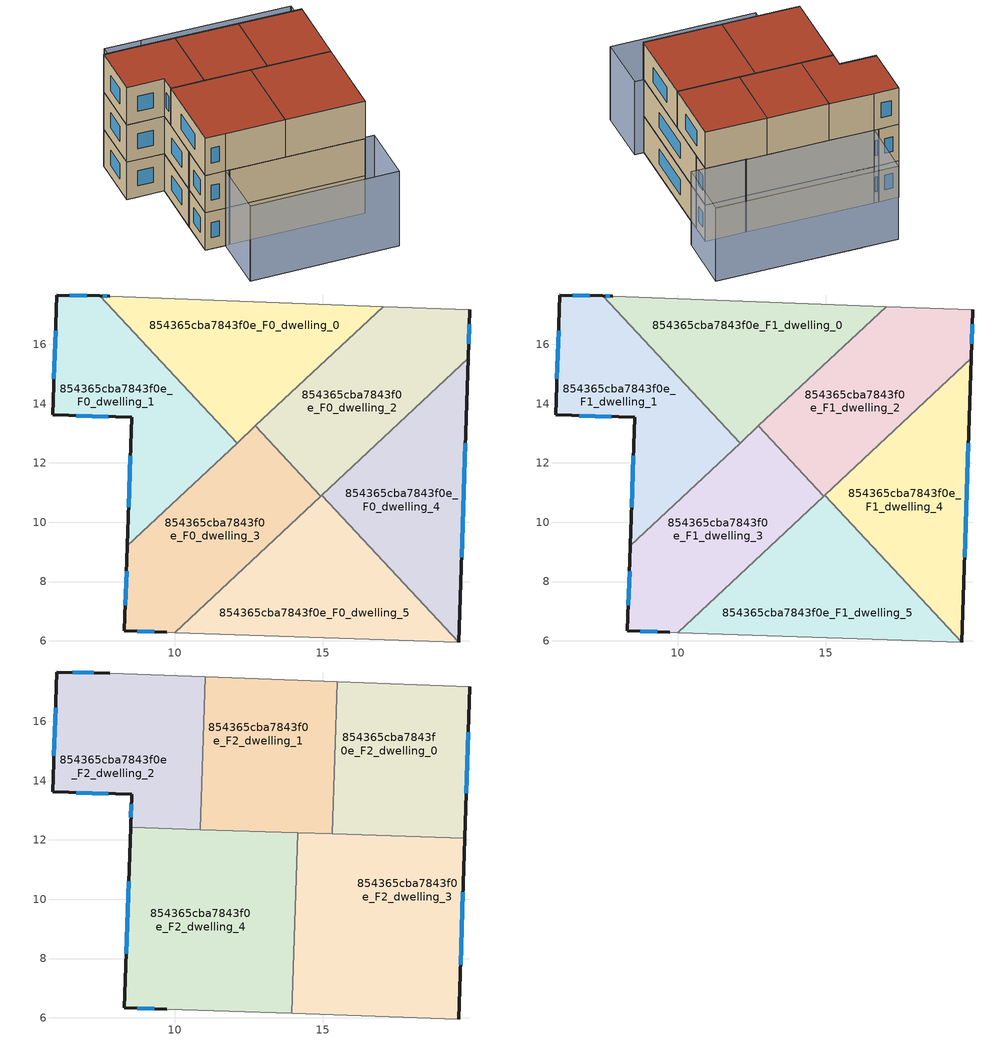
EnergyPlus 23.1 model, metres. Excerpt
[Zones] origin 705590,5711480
854365cba7843f0e_F0_dwelling_0
 floor ground (EU_floor_Construction): 17.03,17.27 7.82,17.62 7.47,17.63 12.11,12.67 z0
 wall outside (EU_wall_Construction): 7.47,17.63 7.82,17.62 z0:3
 wall to 854365cba7843f0e_F0_dwelling_1 (EU_wall_Construction): 12.11,12.67 7.47,17.63 z0:3
 wall adiabatic (EU_wall_Construction): 7.82,17.62 17.03,17.27 z0:3
 wall to 854365cba7843f0e_F0_dwelling_2 (EU_wall_Construction): 17.03,17.27 12.73,13.25 z0:3
 wall to 854365cba7843f0e_F0_dwelling_3 (EU_wall_Construction): 12.73,13.25 12.11,12.67 z0:3
 window (EU_Window_Construction): 7.57,17.63 7.71,17.63 z0.9:2.1
854365cba7843f0e_F0_dwelling_1
 floor ground (EU_floor_Construction): 12.11,12.67 7.47,17.63 6.02,17.66 5.89,13.63 8.55,13.53 8.41,9.21 z0
 wall outside (EU_wall_Construction): 8.41,9.21 8.55,13.53 5.89,13.63 6.02,17.66 7.47,17.63 z0:3
 wall to 854365cba7843f0e_F0_dwelling_3 (EU_wall_Construction): 12.11,12.67 8.41,9.21 z0:3
 window (EU_Window_Construction): 8.45,10.5 8.51,12.24 / 7.75,13.56 6.69,13.6 / 5.93,14.83 5.98,16.45 / 6.46,17.65 7.03,17.64 z0.9:2.1
854365cba7843f0e_F0_dwelling_2
 floor ground (EU_floor_Construction): 19.9,15.53 19.95,17.16 17.03,17.27 12.72,13.25 14.94,10.88 z0
 wall outside (EU_wall_Construction): 19.95,17.16 19.9,15.53 z0:3
 wall to 854365cba7843f0e_F0_dwelling_3 (EU_wall_Construction): 14.94,10.88 12.72,13.25 z0:3
 wall adiabatic (EU_wall_Construction): 17.03,17.27 19.95,17.16 z0:3
 wall to 854365cba7843f0e_F0_dwelling_4 (EU_wall_Construction): 19.9,15.53 14.96,10.9 z0:3
 wall to 854365cba7843f0e_F0_dwelling_5 (EU_wall_Construction): 14.96,10.9 14.94,10.88 z0:3
 window (EU_Window_Construction): 19.94,16.67 19.92,16.02 z0.9:2.1
854365cba7843f0e_F0_dwelling_3
 floor ground (EU_floor_Construction): 14.94,10.88 12.72,13.25 8.41,9.21 8.31,6.34 9.74,6.29 10.01,6.28 z0
 wall outside (EU_wall_Construction): 9.74,6.29 8.31,6.34 8.41,9.21 z0:3
 wall adiabatic (EU_wall_Construction): 10.01,6.28 9.74,6.29 z0:3
 wall to 854365cba7843f0e_F0_dwelling_5 (EU_wall_Construction): 14.94,10.88 10.01,6.28 z0:3
 window (EU_Window_Construction): 9.31,6.3 8.74,6.33 / 8.34,7.2 8.38,8.35 z0.9:2.1
854365cba7843f0e_F0_dwelling_4
 floor ground (EU_floor_Construction): 19.58,5.96 19.9,15.53 14.96,10.9 z0
 wall outside (EU_wall_Construction): 19.9,15.53 19.58,5.96 z0:3
 wall to 854365cba7843f0e_F0_dwelling_5 (EU_wall_Construction): 19.58,5.96 14.96,10.9 z0:3
 window (EU_Window_Construction): 19.8,12.66 19.68,8.83 z0.9:2.1
854365cba7843f0e_F0_dwelling_5
 floor ground (EU_floor_Construction): 19.58,5.96 14.96,10.9 10.01,6.28 z0
 wall adiabatic (EU_wall_Construction): 19.58,5.96 10.01,6.28 z0:3
854365cba7843f0e_F1_dwelling_0
 floor to 854365cba7843f0e_F0_dwelling_0 (EU_floor_Construction): 17.03,17.27 7.82,17.62 7.47,17.63 12.11,12.67 z3
 wall outside (EU_wall_Construction): 7.47,17.63 7.82,17.62 z3:6
 wall to 854365cba7843f0e_F1_dwelling_1 (EU_wall_Construction): 12.11,12.67 7.47,17.63 z3:6
 wall adiabatic (EU_wall_Construction): 7.82,17.62 17.03,17.27 z3:6
 wall to 854365cba7843f0e_F1_dwelling_2 (EU_wall_Construction): 17.03,17.27 12.73,13.25 z3:6
 wall to 854365cba7843f0e_F1_dwelling_3 (EU_wall_Construction): 12.73,13.25 12.11,12.67 z3:6
 window (EU_Window_Construction): 7.57,17.63 7.71,17.63 z3.9:5.1
854365cba7843f0e_F1_dwelling_1
 floor to 854365cba7843f0e_F0_dwelling_1 (EU_floor_Construction): 12.11,12.67 7.47,17.63 6.02,17.66 5.89,13.63 8.55,13.53 8.41,9.21 z3
 wall outside (EU_wall_Construction): 8.41,9.21 8.55,13.53 5.89,13.63 6.02,17.66 7.47,17.63 z3:6
 wall to 854365cba7843f0e_F1_dwelling_3 (EU_wall_Construction): 12.11,12.67 8.41,9.21 z3:6
 window (EU_Window_Construction): 8.45,10.5 8.51,12.24 / 7.75,13.56 6.69,13.6 / 5.93,14.83 5.98,16.45 / 6.46,17.65 7.03,17.64 z3.9:5.1
854365cba7843f0e_F1_dwelling_2
 floor to 854365cba7843f0e_F0_dwelling_2 (EU_floor_Construction): 19.9,15.53 19.95,17.16 17.03,17.27 12.72,13.25 14.94,10.88 z3
 wall outside (EU_wall_Construction): 19.95,17.16 19.9,15.53 z3:6
 wall to 854365cba7843f0e_F1_dwelling_3 (EU_wall_Construction): 14.94,10.88 12.72,13.25 z3:6
 wall adiabatic (EU_wall_Construction): 17.03,17.27 19.95,17.16 z3:6
 wall to 854365cba7843f0e_F1_dwelling_4 (EU_wall_Construction): 19.9,15.53 14.96,10.9 z3:6
 wall to 854365cba7843f0e_F1_dwelling_5 (EU_wall_Construction): 14.96,10.9 14.94,10.88 z3:6
 window (EU_Window_Construction): 19.94,16.67 19.92,16.02 z3.9:5.1
854365cba7843f0e_F1_dwelling_3
 floor to 854365cba7843f0e_F0_dwelling_3 (EU_floor_Construction): 14.94,10.88 12.72,13.25 8.41,9.21 8.31,6.34 9.74,6.29 10.01,6.28 z3
 wall outside (EU_wall_Construction): 9.74,6.29 8.31,6.34 8.41,9.21 z3:6
 wall adiabatic (EU_wall_Construction): 10.01,6.28 9.74,6.29 z3:6
 wall to 854365cba7843f0e_F1_dwelling_5 (EU_wall_Construction): 14.94,10.88 10.01,6.28 z3:6
 window (EU_Window_Construction): 9.31,6.3 8.74,6.33 / 8.34,7.2 8.38,8.35 z3.9:5.1
854365cba7843f0e_F1_dwelling_4
 floor to 854365cba7843f0e_F0_dwelling_4 (EU_floor_Construction): 19.58,5.96 19.9,15.53 14.96,10.9 z3
 wall outside (EU_wall_Construction): 19.9,15.53 19.58,5.96 z3:6
 wall to 854365cba7843f0e_F1_dwelling_5 (EU_wall_Construction): 19.58,5.96 14.96,10.9 z3:6
 window (EU_Window_Construction): 19.8,12.66 19.68,8.83 z3.9:5.1
854365cba7843f0e_F1_dwelling_5
 floor to 854365cba7843f0e_F0_dwelling_5 (EU_floor_Construction): 19.58,5.96 14.96,10.9 10.01,6.28 z3
 wall adiabatic (EU_wall_Construction): 19.58,5.96 10.01,6.28 z3:6
854365cba7843f0e_F2_dwelling_0
 floor to 854365cba7843f0e_F1_dwelling_2 (EU_floor_Construction): 19.9,15.53 19.95,17.16 17.03,17.27 15.43,15.78 15.31,12.2 16.31,12.17 z6
 floor to 854365cba7843f0e_F1_dwelling_0 (EU_floor_Construction): 17.03,17.27 15.48,17.33 15.43,15.78 z6
 floor to 854365cba7843f0e_F1_dwelling_4 (EU_floor_Construction): 19.78,12.05 19.9,15.53 16.31,12.17 z6
 wall outside (EU_wall_Construction): 19.95,17.16 19.78,12.05 z6:9
 wall to 854365cba7843f0e_F2_dwelling_1 (EU_wall_Construction): 15.31,12.2 15.48,17.33 z6:9
 wall adiabatic (EU_wall_Construction): 15.48,17.33 19.95,17.16 z6:9
 wall to 854365cba7843f0e_F2_dwelling_3 (EU_wall_Construction): 19.78,12.05 15.31,12.2 z6:9
 window (EU_Window_Construction): 19.9,15.63 19.83,13.58 z6.9:8.1
 roof outside (EU_roof_Construction): 19.95,17.16 19.78,12.05 15.31,12.2 15.48,17.33 z9
854365cba7843f0e_F2_dwelling_1
 floor to 854365cba7843f0e_F1_dwelling_0 (EU_floor_Construction): 15.43,15.78 15.48,17.33 11.03,17.5 10.91,13.95 12.11,12.67 z6
 floor to 854365cba7843f0e_F1_dwelling_2 (EU_floor_Construction): 15.31,12.2 15.43,15.78 12.73,13.25 13.65,12.26 z6
 floor to 854365cba7843f0e_F1_dwelling_3 (EU_floor_Construction): 13.65,12.26 12.73,13.25 11.74,12.32 z6
 floor to 854365cba7843f0e_F1_dwelling_1 (EU_floor_Construction): 12.11,12.67 10.91,13.95 10.86,12.35 11.74,12.32 z6
 wall to 854365cba7843f0e_F2_dwelling_2 (EU_wall_Construction): 10.86,12.35 11.03,17.5 z6:9
 wall adiabatic (EU_wall_Construction): 11.03,17.5 15.48,17.33 z6:9
 wall to 854365cba7843f0e_F2_dwelling_4 (EU_wall_Construction): 14.15,12.24 10.86,12.35 z6:9
 wall to 854365cba7843f0e_F2_dwelling_3 (EU_wall_Construction): 15.31,12.2 14.15,12.24 z6:9
 roof outside (EU_roof_Construction): 15.48,17.33 15.31,12.2 10.86,12.35 11.03,17.5 z9
854365cba7843f0e_F2_dwelling_2
 floor to 854365cba7843f0e_F1_dwelling_1 (EU_floor_Construction): 10.86,12.35 10.91,13.95 7.47,17.63 6.02,17.66 5.89,13.63 8.55,13.53 8.52,12.43 z6
 floor to 854365cba7843f0e_F1_dwelling_0 (EU_floor_Construction): 10.91,13.95 11.03,17.5 7.82,17.62 7.47,17.63 z6
 wall outside (EU_wall_Construction): 8.52,12.43 8.55,13.53 5.89,13.63 6.02,17.66 7.82,17.62 z6:9
 wall adiabatic (EU_wall_Construction): 7.82,17.62 11.03,17.5 z6:9
 wall to 854365cba7843f0e_F2_dwelling_4 (EU_wall_Construction): 10.86,12.35 8.52,12.43 z6:9
 window (EU_Window_Construction): 8.53,12.76 8.54,13.2 / 7.75,13.56 6.69,13.6 / 5.93,14.83 5.98,16.45 / 6.56,17.65 7.28,17.64 z6.9:8.1
 roof outside (EU_roof_Construction): 11.03,17.5 10.86,12.35 8.52,12.43 8.55,13.53 5.89,13.63 6.02,17.66 7.82,17.62 z9
854365cba7843f0e_F2_dwelling_3
 floor to 854365cba7843f0e_F1_dwelling_4 (EU_floor_Construction): 19.58,5.96 19.78,12.05 16.31,12.17 14.96,10.9 z6
 floor to 854365cba7843f0e_F1_dwelling_5 (EU_floor_Construction): 19.58,5.96 14.96,10.9 14.08,10.08 13.94,6.15 z6
 floor to 854365cba7843f0e_F1_dwelling_3 (EU_floor_Construction): 14.93,10.88 14.13,11.74 14.08,10.08 z6
 floor to 854365cba7843f0e_F1_dwelling_2 (EU_floor_Construction): 16.31,12.17 14.15,12.24 14.13,11.74 14.93,10.88 z6
 wall outside (EU_wall_Construction): 19.78,12.05 19.58,5.96 z6:9
 wall to 854365cba7843f0e_F2_dwelling_4 (EU_wall_Construction): 13.94,6.15 14.15,12.24 z6:9
 wall adiabatic (EU_wall_Construction): 19.58,5.96 13.94,6.15 z6:9
 window (EU_Window_Construction): 19.72,10.23 19.64,7.79 z6.9:8.1
 roof outside (EU_roof_Construction): 19.78,12.05 19.58,5.96 13.94,6.15 14.15,12.24 z9
854365cba7843f0e_F2_dwelling_4
 floor to 854365cba7843f0e_F1_dwelling_3 (EU_floor_Construction): 14.08,10.08 14.13,11.74 13.65,12.26 11.74,12.32 8.41,9.21 8.31,6.34 9.74,6.29 10.01,6.28 z6
 floor to 854365cba7843f0e_F1_dwelling_1 (EU_floor_Construction): 11.74,12.32 8.52,12.43 8.41,9.21 z6
 floor to 854365cba7843f0e_F1_dwelling_5 (EU_floor_Construction): 13.94,6.15 14.08,10.08 10.01,6.28 z6
 floor to 854365cba7843f0e_F1_dwelling_2 (EU_floor_Construction): 14.13,11.74 14.15,12.24 13.65,12.26 z6
 wall outside (EU_wall_Construction): 9.74,6.29 8.31,6.34 8.52,12.43 z6:9
 wall adiabatic (EU_wall_Construction): 13.94,6.15 9.74,6.29 z6:9
 window (EU_Window_Construction): 9.31,6.3 8.74,6.33 / 8.37,8.16 8.45,10.61 z6.9:8.1
 roof outside (EU_roof_Construction): 14.15,12.24 13.94,6.15 9.74,6.29 8.31,6.34 8.52,12.43 z9
shading: 21.07,21.59 10.61,22 / 9.63,1.98 20.15,1.72 / 20.15,1.72 9.63,1.98 / 9.63,1.98 9.74,6.32 / 9.74,6.32 20.26,6.06 / 20.26,6.06 20.15,1.72 / 20.96,17.12 7.82,17.62 / 7.82,17.62 7.99,22.1 / 7.99,22.1 21.13,21.6 / 21.13,21.6 20.96,17.12 z0:6
[Building]
EU S2 Campaign: North Axis=0; Terrain=City; Solar Distribution=FullExterior
[Site:Location]
London: Latitude=51.5; Longitude=-0.5; Time Zone=0; Elevation=25
[SizingPeriod:WeatherFileDays]
AnnualSizingPeriod: Begin Month=1; Begin Day of Month=1; End Month=12; End Day of Month=31; Day of Week for Start Day=Monday; Use Weather File Daylight Saving Period=No; Use Weather File Rain and Snow Indicators=No
[MATERIAL]
EU_InternalMass_Material: Roughness=MediumRough; Thickness=0.1; Conductivity=1; Density=1800; Specific Heat=900; Thermal Absorptance=0.9; Solar Absorptance=0.7; Visible Absorptance=0.7
[MATERIAL:NOMASS] Roughness=MediumRough; Thermal Absorptance=0.9; Solar Absorptance=0.7; Visible Absorptance=0.7
Name | Thermal Resistance
EU_wall_NoMass | 1.04674
EU_roof_NoMass | 4.32442
EU_floor_NoMass | 2.04616
[WINDOWMATERIAL:SIMPLEGLAZINGSYSTEM]
EU_Window_SimpleGlazing: UFactor=4.25843; Solar Heat Gain Coefficient=0.85; Visible Transmittance=0.85
[CONSTRUCTION]
EU_wall_Construction: EU_wall_NoMass
EU_roof_Construction: EU_roof_NoMass
EU_floor_Construction: EU_floor_NoMass
EU_InternalMass_Construction: EU_InternalMass_Material
EU_Window_Construction: EU_Window_SimpleGlazing
[ZONE] Type=1; Multiplier=1; Ceiling Height=autocalculate; Floor Area=autocalculate; Part of Total Floor Area=Yes
Name | Volume
854365cba7843f0e_F0_dwelling_0; 854365cba7843f0e_F1_dwelling_0 | 68.7231
854365cba7843f0e_F2_dwelling_0 | 68.7305
854365cba7843f0e_F0_dwelling_1; 854365cba7843f0e_F1_dwelling_1 | 68.7209
854365cba7843f0e_F2_dwelling_1 | 68.7319
854365cba7843f0e_F0_dwelling_2; 854365cba7843f0e_F1_dwelling_2 | 68.7224
854365cba7843f0e_F2_dwelling_2 | 68.7275
854365cba7843f0e_F0_dwelling_3; 854365cba7843f0e_F1_dwelling_3 | 68.7253
854365cba7843f0e_F2_dwelling_3 | 103.074
854365cba7843f0e_F0_dwelling_4; 854365cba7843f0e_F1_dwelling_4 | 68.7144
854365cba7843f0e_F2_dwelling_4 | 103.069
854365cba7843f0e_F0_dwelling_5; 854365cba7843f0e_F1_dwelling_5 | 68.729
[INTERNALMASS] Construction=EU_InternalMass_Construction
Name | Zone or ZoneList | Surface Area
854365cba7843f0e_F0_dwelling_0_EU_InternalMass | 854365cba7843f0e_F0_dwelling_0 | 22.908
854365cba7843f0e_F0_dwelling_1_EU_InternalMass | 854365cba7843f0e_F0_dwelling_1 | 22.9067
854365cba7843f0e_F0_dwelling_2_EU_InternalMass | 854365cba7843f0e_F0_dwelling_2 | 22.9073
854365cba7843f0e_F0_dwelling_3_EU_InternalMass | 854365cba7843f0e_F0_dwelling_3 | 22.9086
854365cba7843f0e_F0_dwelling_4_EU_InternalMass | 854365cba7843f0e_F0_dwelling_4 | 22.9073
854365cba7843f0e_F0_dwelling_5_EU_InternalMass | 854365cba7843f0e_F0_dwelling_5 | 22.9073
854365cba7843f0e_F1_dwelling_0_EU_InternalMass | 854365cba7843f0e_F1_dwelling_0 | 22.908
854365cba7843f0e_F1_dwelling_1_EU_InternalMass | 854365cba7843f0e_F1_dwelling_1 | 22.9067
854365cba7843f0e_F1_dwelling_2_EU_InternalMass | 854365cba7843f0e_F1_dwelling_2 | 22.9073
854365cba7843f0e_F1_dwelling_3_EU_InternalMass | 854365cba7843f0e_F1_dwelling_3 | 22.9086
854365cba7843f0e_F1_dwelling_4_EU_InternalMass | 854365cba7843f0e_F1_dwelling_4 | 22.9073
854365cba7843f0e_F1_dwelling_5_EU_InternalMass | 854365cba7843f0e_F1_dwelling_5 | 22.9073
854365cba7843f0e_F2_dwelling_0_EU_InternalMass | 854365cba7843f0e_F2_dwelling_0 | 22.9103
854365cba7843f0e_F2_dwelling_1_EU_InternalMass | 854365cba7843f0e_F2_dwelling_1 | 22.9103
854365cba7843f0e_F2_dwelling_2_EU_InternalMass | 854365cba7843f0e_F2_dwelling_2 | 22.9089
854365cba7843f0e_F2_dwelling_3_EU_InternalMass | 854365cba7843f0e_F2_dwelling_3 | 34.358
854365cba7843f0e_F2_dwelling_4_EU_InternalMass | 854365cba7843f0e_F2_dwelling_4 | 34.3562
[OTHEREQUIPMENT] Fuel Type=Electricity; Design Level Calculation Method=Watts/Area; Power per Zone Floor Area=1; Fraction Latent=0; Fraction Radiant=0; Fraction Lost=0; Carbon Dioxide Generation Rate=0; EndUse Subcategory=EU_Step8_InternalGains
Name | Zone or ZoneList or Space or SpaceList | Schedule
EU_Step8_InternalGain_854365cba7843f0e_F0_dwelling_0_f000 | 854365cba7843f0e_F0_dwelling_0 | EU_Step8_GainSchedule_854365cba7843f0e_F0_dwelling_0_f000
EU_Step8_InternalGain_854365cba7843f0e_F0_dwelling_1_f000 | 854365cba7843f0e_F0_dwelling_1 | EU_Step8_GainSchedule_854365cba7843f0e_F0_dwelling_1_f000
EU_Step8_InternalGain_854365cba7843f0e_F0_dwelling_2_f000 | 854365cba7843f0e_F0_dwelling_2 | EU_Step8_GainSchedule_854365cba7843f0e_F0_dwelling_2_f000
EU_Step8_InternalGain_854365cba7843f0e_F0_dwelling_3_f000 | 854365cba7843f0e_F0_dwelling_3 | EU_Step8_GainSchedule_854365cba7843f0e_F0_dwelling_3_f000
EU_Step8_InternalGain_854365cba7843f0e_F0_dwelling_4_f000 | 854365cba7843f0e_F0_dwelling_4 | EU_Step8_GainSchedule_854365cba7843f0e_F0_dwelling_4_f000
EU_Step8_InternalGain_854365cba7843f0e_F0_dwelling_5_f000 | 854365cba7843f0e_F0_dwelling_5 | EU_Step8_GainSchedule_854365cba7843f0e_F0_dwelling_5_f000
EU_Step8_InternalGain_854365cba7843f0e_F1_dwelling_0_f000 | 854365cba7843f0e_F1_dwelling_0 | EU_Step8_GainSchedule_854365cba7843f0e_F1_dwelling_0_f000
EU_Step8_InternalGain_854365cba7843f0e_F1_dwelling_1_f000 | 854365cba7843f0e_F1_dwelling_1 | EU_Step8_GainSchedule_854365cba7843f0e_F1_dwelling_1_f000
EU_Step8_InternalGain_854365cba7843f0e_F1_dwelling_2_f000 | 854365cba7843f0e_F1_dwelling_2 | EU_Step8_GainSchedule_854365cba7843f0e_F1_dwelling_2_f000
EU_Step8_InternalGain_854365cba7843f0e_F1_dwelling_3_f000 | 854365cba7843f0e_F1_dwelling_3 | EU_Step8_GainSchedule_854365cba7843f0e_F1_dwelling_3_f000
EU_Step8_InternalGain_854365cba7843f0e_F1_dwelling_4_f000 | 854365cba7843f0e_F1_dwelling_4 | EU_Step8_GainSchedule_854365cba7843f0e_F1_dwelling_4_f000
EU_Step8_InternalGain_854365cba7843f0e_F1_dwelling_5_f000 | 854365cba7843f0e_F1_dwelling_5 | EU_Step8_GainSchedule_854365cba7843f0e_F1_dwelling_5_f000
EU_Step8_InternalGain_854365cba7843f0e_F2_dwelling_0_f000 | 854365cba7843f0e_F2_dwelling_0 | EU_Step8_GainSchedule_854365cba7843f0e_F2_dwelling_0_f000
EU_Step8_InternalGain_854365cba7843f0e_F2_dwelling_1_f000 | 854365cba7843f0e_F2_dwelling_1 | EU_Step8_GainSchedule_854365cba7843f0e_F2_dwelling_1_f000
EU_Step8_InternalGain_854365cba7843f0e_F2_dwelling_2_f000 | 854365cba7843f0e_F2_dwelling_2 | EU_Step8_GainSchedule_854365cba7843f0e_F2_dwelling_2_f000
EU_Step8_InternalGain_854365cba7843f0e_F2_dwelling_3_f000 | 854365cba7843f0e_F2_dwelling_3 | EU_Step8_GainSchedule_854365cba7843f0e_F2_dwelling_3_f000
EU_Step8_InternalGain_854365cba7843f0e_F2_dwelling_4_f000 | 854365cba7843f0e_F2_dwelling_4 | EU_Step8_GainSchedule_854365cba7843f0e_F2_dwelling_4_f000
[ZONEVENTILATION:DESIGNFLOWRATE] Schedule=EU_AlwaysOn; Design Flow Rate Calculation Method=AirChanges/Hour; Air Changes per Hour=0.488719; Ventilation Type=Natural; Fan Pressure Rise=0; Fan Total Efficiency=1; Constant Term Coefficient=1; Temperature Term Coefficient=0; Velocity Term Coefficient=0; Velocity Squared Term Coefficient=0; Minimum Indoor Temperature=-100; Maximum Indoor Temperature=100; Delta Temperature=-100; Minimum Outdoor Temperature=-100; Maximum Outdoor Temperature=100; Maximum Wind Speed=40
Name | Zone or ZoneList or Space or SpaceList
EU_ConstantAir_854365cba7843f0e_F0_dwelling_0 | 854365cba7843f0e_F0_dwelling_0
EU_ConstantAir_854365cba7843f0e_F0_dwelling_1 | 854365cba7843f0e_F0_dwelling_1
EU_ConstantAir_854365cba7843f0e_F0_dwelling_2 | 854365cba7843f0e_F0_dwelling_2
EU_ConstantAir_854365cba7843f0e_F0_dwelling_3 | 854365cba7843f0e_F0_dwelling_3
EU_ConstantAir_854365cba7843f0e_F0_dwelling_4 | 854365cba7843f0e_F0_dwelling_4
EU_ConstantAir_854365cba7843f0e_F0_dwelling_5 | 854365cba7843f0e_F0_dwelling_5
EU_ConstantAir_854365cba7843f0e_F1_dwelling_0 | 854365cba7843f0e_F1_dwelling_0
EU_ConstantAir_854365cba7843f0e_F1_dwelling_1 | 854365cba7843f0e_F1_dwelling_1
EU_ConstantAir_854365cba7843f0e_F1_dwelling_2 | 854365cba7843f0e_F1_dwelling_2
EU_ConstantAir_854365cba7843f0e_F1_dwelling_3 | 854365cba7843f0e_F1_dwelling_3
EU_ConstantAir_854365cba7843f0e_F1_dwelling_4 | 854365cba7843f0e_F1_dwelling_4
EU_ConstantAir_854365cba7843f0e_F1_dwelling_5 | 854365cba7843f0e_F1_dwelling_5
EU_ConstantAir_854365cba7843f0e_F2_dwelling_0 | 854365cba7843f0e_F2_dwelling_0
EU_ConstantAir_854365cba7843f0e_F2_dwelling_1 | 854365cba7843f0e_F2_dwelling_1
EU_ConstantAir_854365cba7843f0e_F2_dwelling_2 | 854365cba7843f0e_F2_dwelling_2
EU_ConstantAir_854365cba7843f0e_F2_dwelling_3 | 854365cba7843f0e_F2_dwelling_3
EU_ConstantAir_854365cba7843f0e_F2_dwelling_4 | 854365cba7843f0e_F2_dwelling_4
[HVACTEMPLATE:THERMOSTAT] Constant Heating Setpoint=20; Constant Cooling Setpoint=50
EU_HeatOnly_854365cba7843f0e_F0_dwelling_0; EU_HeatOnly_854365cba7843f0e_F0_dwelling_1; EU_HeatOnly_854365cba7843f0e_F0_dwelling_2; EU_HeatOnly_854365cba7843f0e_F0_dwelling_3; EU_HeatOnly_854365cba7843f0e_F0_dwelling_4; EU_HeatOnly_854365cba7843f0e_F0_dwelling_5; EU_HeatOnly_854365cba7843f0e_F1_dwelling_0; EU_HeatOnly_854365cba7843f0e_F1_dwelling_1; EU_HeatOnly_854365cba7843f0e_F1_dwelling_2; EU_HeatOnly_854365cba7843f0e_F1_dwelling_3; EU_HeatOnly_854365cba7843f0e_F1_dwelling_4; EU_HeatOnly_854365cba7843f0e_F1_dwelling_5; EU_HeatOnly_854365cba7843f0e_F2_dwelling_0; EU_HeatOnly_854365cba7843f0e_F2_dwelling_1; EU_HeatOnly_854365cba7843f0e_F2_dwelling_2; EU_HeatOnly_854365cba7843f0e_F2_dwelling_3; EU_HeatOnly_854365cba7843f0e_F2_dwelling_4
[HVACTEMPLATE:ZONE:IDEALLOADSAIRSYSTEM] System Availability Schedule=EU_AlwaysOn; Maximum Heating Supply Air Temperature=50; Minimum Cooling Supply Air Temperature=13; Maximum Heating Supply Air Humidity Ratio=0.0156; Minimum Cooling Supply Air Humidity Ratio=0.0077; Heating Limit=NoLimit; Cooling Limit=NoLimit; Heating Availability Schedule=EU_AlwaysOn; Cooling Availability Schedule=EU_CoolingOff; Dehumidification Control Type=ConstantSensibleHeatRatio; Cooling Sensible Heat Ratio=0.7; Dehumidification Setpoint=60; Humidification Control Type=None; Humidification Setpoint=30; Outdoor Air Method=None; Outdoor Air Flow Rate per Person=0.00944; Outdoor Air Flow Rate per Zone Floor Area=0; Outdoor Air Flow Rate per Zone=0; Demand Controlled Ventilation Type=None; Outdoor Air Economizer Type=NoEconomizer; Heat Recovery Type=None; Sensible Heat Recovery Effectiveness=0.7; Latent Heat Recovery Effectiveness=0.65
Name | Template Thermostat
854365cba7843f0e_F0_dwelling_0 | EU_HeatOnly_854365cba7843f0e_F0_dwelling_0
854365cba7843f0e_F0_dwelling_1 | EU_HeatOnly_854365cba7843f0e_F0_dwelling_1
854365cba7843f0e_F0_dwelling_2 | EU_HeatOnly_854365cba7843f0e_F0_dwelling_2
854365cba7843f0e_F0_dwelling_3 | EU_HeatOnly_854365cba7843f0e_F0_dwelling_3
854365cba7843f0e_F0_dwelling_4 | EU_HeatOnly_854365cba7843f0e_F0_dwelling_4
854365cba7843f0e_F0_dwelling_5 | EU_HeatOnly_854365cba7843f0e_F0_dwelling_5
854365cba7843f0e_F1_dwelling_0 | EU_HeatOnly_854365cba7843f0e_F1_dwelling_0
854365cba7843f0e_F1_dwelling_1 | EU_HeatOnly_854365cba7843f0e_F1_dwelling_1
854365cba7843f0e_F1_dwelling_2 | EU_HeatOnly_854365cba7843f0e_F1_dwelling_2
854365cba7843f0e_F1_dwelling_3 | EU_HeatOnly_854365cba7843f0e_F1_dwelling_3
854365cba7843f0e_F1_dwelling_4 | EU_HeatOnly_854365cba7843f0e_F1_dwelling_4
854365cba7843f0e_F1_dwelling_5 | EU_HeatOnly_854365cba7843f0e_F1_dwelling_5
854365cba7843f0e_F2_dwelling_0 | EU_HeatOnly_854365cba7843f0e_F2_dwelling_0
854365cba7843f0e_F2_dwelling_1 | EU_HeatOnly_854365cba7843f0e_F2_dwelling_1
854365cba7843f0e_F2_dwelling_2 | EU_HeatOnly_854365cba7843f0e_F2_dwelling_2
854365cba7843f0e_F2_dwelling_3 | EU_HeatOnly_854365cba7843f0e_F2_dwelling_3
854365cba7843f0e_F2_dwelling_4 | EU_HeatOnly_854365cba7843f0e_F2_dwelling_4
[SIZING:ZONE] Zone Cooling Design Supply Air Temperature Input Method=SupplyAirTemperature; Zone Cooling Design Supply Air Temperature=13; Zone Heating Design Supply Air Temperature Input Method=SupplyAirTemperature; Zone Heating Design Supply Air Temperature=50; Zone Cooling Design Supply Air Humidity Ratio=0.008; Zone Heating Design Supply Air Humidity Ratio=0.008; Cooling Design Air Flow Method=DesignDay; Cooling Design Air Flow Rate=0; Cooling Minimum Air Flow per Zone Floor Area=0.000762; Cooling Minimum Air Flow=0; Cooling Minimum Air Flow Fraction=0.2; Heating Design Air Flow Method=DesignDay; Heating Design Air Flow Rate=0; Heating Maximum Air Flow per Zone Floor Area=0.002032; Heating Maximum Air Flow=0.141576; Heating Maximum Air Flow Fraction=0.3; Account for Dedicated Outdoor Air System=No; Dedicated Outdoor Air System Control Strategy=NeutralSupplyAir; Dedicated Outdoor Air Low Setpoint Temperature for Design=autosize; Dedicated Outdoor Air High Setpoint Temperature for Design=autosize; Zone Load Sizing Method=Sensible Load Only No Latent Load; Zone Latent Cooling Design Supply Air Humidity Ratio Input Method=HumidityRatioDifference; Zone Cooling Design Supply Air Humidity Ratio Difference=0.005; Zone Latent Heating Design Supply Air Humidity Ratio Input Method=HumidityRatioDifference; Zone Humidification Design Supply Air Humidity Ratio Difference=0.005
854365cba7843f0e_F0_dwelling_0; 854365cba7843f0e_F0_dwelling_1; 854365cba7843f0e_F0_dwelling_2; 854365cba7843f0e_F0_dwelling_3; 854365cba7843f0e_F0_dwelling_4; 854365cba7843f0e_F0_dwelling_5; 854365cba7843f0e_F1_dwelling_0; 854365cba7843f0e_F1_dwelling_1; 854365cba7843f0e_F1_dwelling_2; 854365cba7843f0e_F1_dwelling_3; 854365cba7843f0e_F1_dwelling_4; 854365cba7843f0e_F1_dwelling_5; 854365cba7843f0e_F2_dwelling_0; 854365cba7843f0e_F2_dwelling_1; 854365cba7843f0e_F2_dwelling_2; 854365cba7843f0e_F2_dwelling_3; 854365cba7843f0e_F2_dwelling_4
[SCHEDULE:CONSTANT]
Name | Hourly Value
EU_AlwaysOn | 1
EU_CoolingOff | 0
[SCHEDULE:FILE] Column Number=1; Rows to Skip at Top=0; Number of Hours of Data=8760; Column Separator=Comma; Interpolate to Timestep=No; Minutes per Item=60; Adjust Schedule for Daylight Savings=Yes
Name | File
EU_Step8_GainSchedule_854365cba7843f0e_F0_dwelling_0_f000 | ../../schedules/854365cba7843f0e/854365cba7843f0e_F0_dwelling_0_f000_gain.csv
EU_Step8_GainSchedule_854365cba7843f0e_F0_dwelling_1_f000 | ../../schedules/854365cba7843f0e/854365cba7843f0e_F0_dwelling_1_f000_gain.csv
EU_Step8_GainSchedule_854365cba7843f0e_F0_dwelling_2_f000 | ../../schedules/854365cba7843f0e/854365cba7843f0e_F0_dwelling_2_f000_gain.csv
EU_Step8_GainSchedule_854365cba7843f0e_F0_dwelling_3_f000 | ../../schedules/854365cba7843f0e/854365cba7843f0e_F0_dwelling_3_f000_gain.csv
EU_Step8_GainSchedule_854365cba7843f0e_F0_dwelling_4_f000 | ../../schedules/854365cba7843f0e/854365cba7843f0e_F0_dwelling_4_f000_gain.csv
EU_Step8_GainSchedule_854365cba7843f0e_F0_dwelling_5_f000 | ../../schedules/854365cba7843f0e/854365cba7843f0e_F0_dwelling_5_f000_gain.csv
EU_Step8_GainSchedule_854365cba7843f0e_F1_dwelling_0_f000 | ../../schedules/854365cba7843f0e/854365cba7843f0e_F1_dwelling_0_f000_gain.csv
EU_Step8_GainSchedule_854365cba7843f0e_F1_dwelling_1_f000 | ../../schedules/854365cba7843f0e/854365cba7843f0e_F1_dwelling_1_f000_gain.csv
EU_Step8_GainSchedule_854365cba7843f0e_F1_dwelling_2_f000 | ../../schedules/854365cba7843f0e/854365cba7843f0e_F1_dwelling_2_f000_gain.csv
EU_Step8_GainSchedule_854365cba7843f0e_F1_dwelling_3_f000 | ../../schedules/854365cba7843f0e/854365cba7843f0e_F1_dwelling_3_f000_gain.csv
EU_Step8_GainSchedule_854365cba7843f0e_F1_dwelling_4_f000 | ../../schedules/854365cba7843f0e/854365cba7843f0e_F1_dwelling_4_f000_gain.csv
EU_Step8_GainSchedule_854365cba7843f0e_F1_dwelling_5_f000 | ../../schedules/854365cba7843f0e/854365cba7843f0e_F1_dwelling_5_f000_gain.csv
EU_Step8_GainSchedule_854365cba7843f0e_F2_dwelling_0_f000 | ../../schedules/854365cba7843f0e/854365cba7843f0e_F2_dwelling_0_f000_gain.csv
EU_Step8_GainSchedule_854365cba7843f0e_F2_dwelling_1_f000 | ../../schedules/854365cba7843f0e/854365cba7843f0e_F2_dwelling_1_f000_gain.csv
EU_Step8_GainSchedule_854365cba7843f0e_F2_dwelling_2_f000 | ../../schedules/854365cba7843f0e/854365cba7843f0e_F2_dwelling_2_f000_gain.csv
EU_Step8_GainSchedule_854365cba7843f0e_F2_dwelling_3_f000 | ../../schedules/854365cba7843f0e/854365cba7843f0e_F2_dwelling_3_f000_gain.csv
EU_Step8_GainSchedule_854365cba7843f0e_F2_dwelling_4_f000 | ../../schedules/854365cba7843f0e/854365cba7843f0e_F2_dwelling_4_f000_gain.csv
